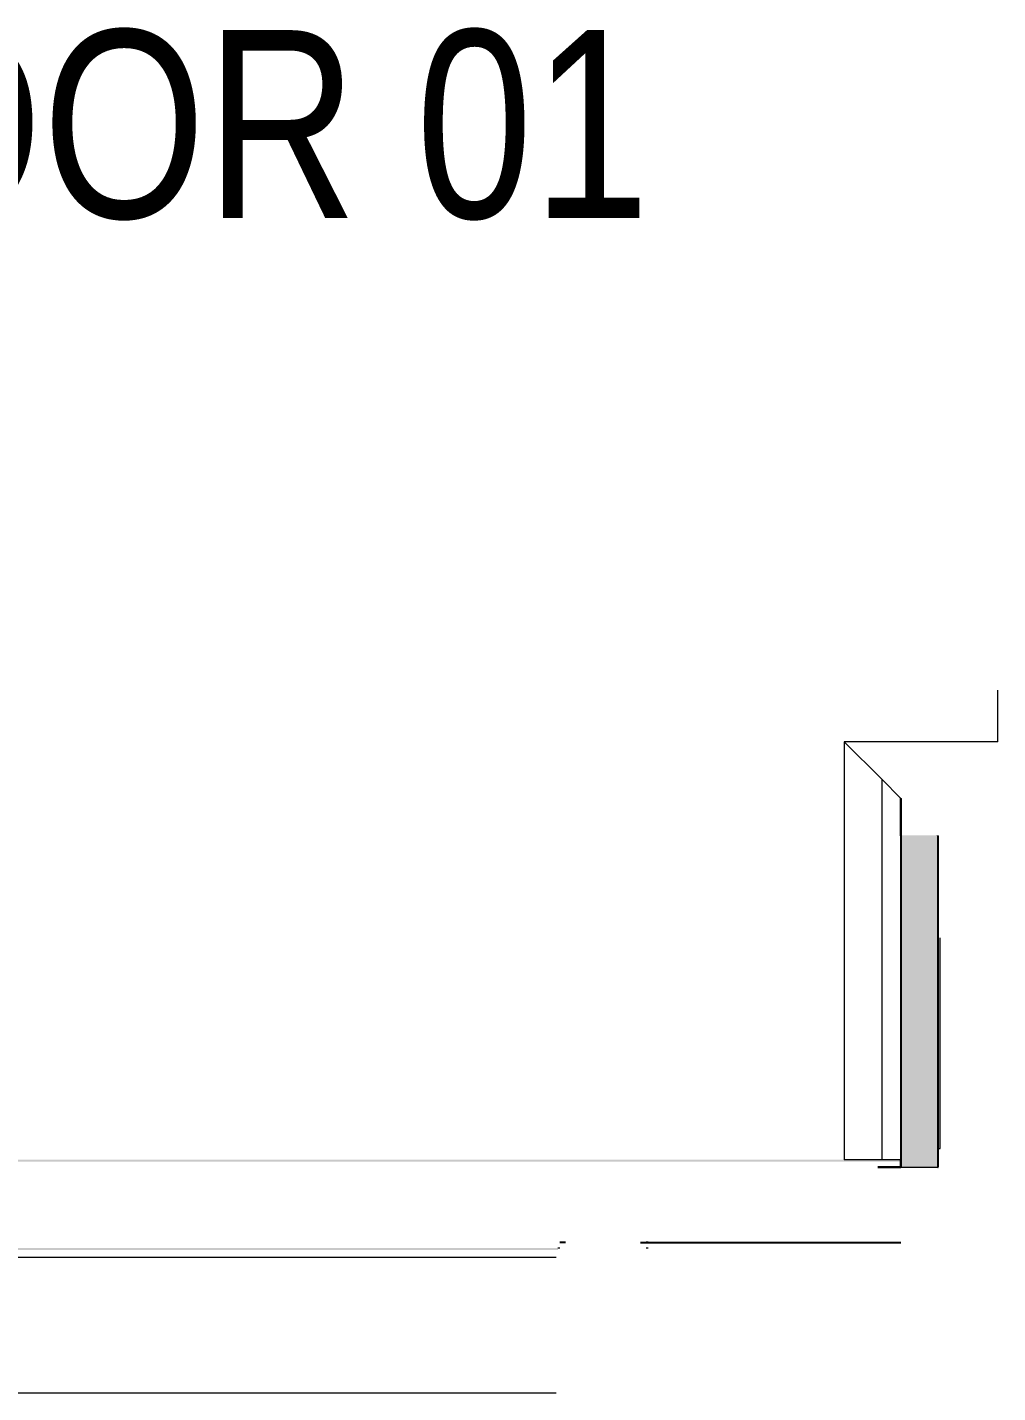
# Model space of a CAD drawing. Header units: millimetres. Extents: x -187347 to 135007, y -6415 to 292048.
# Drawn here: x -18021 to -15440, y -4945 to -1312 of the extents above; entities that cross this region are included whole.
import ezdxf

# ---------------------------------------------------------------- set-up
doc = ezdxf.new("R2010")
doc.units = ezdxf.units.MM
doc.header["$LTSCALE"] = 100
for name, color, linetype, lineweight in [('A-AREA-IDEN', 7, 'Continuous', 5), ('A-FLOR', 7, 'Continuous', 5), ('A-WALL', 7, 'Continuous', 5), ('A-WALL-FNSH', 7, 'Continuous', 5), ('A-WALL-PATT', 7, 'Continuous', 5)]:
    doc.layers.add(name, color=color, linetype=linetype, lineweight=lineweight)
doc.styles.add('Arial_40', font='arial.ttf', dxfattribs={"width": 0.8, "height": 125})

msp = doc.modelspace()

# ---------------------------------------------------------------- hatches: boundary and pattern name
at = {"layer": 'A-WALL-PATT', "true_color": 0xb8ffa6}
h = msp.add_hatch(color=71, dxfattribs=at)
h.paths.add_polyline_path([(-15697.1, -4325), (-15697.1, -3463), (-15697.9, -3463), (-15697.9, -4325)])
h.paths.add_polyline_path([(-15697.1, -3462.2), (-15697.1, -3363.8), (-15697.9, -3363.8), (-15697.9, -3462.2)])
at = {"layer": 'A-WALL-PATT'}
h = msp.add_hatch(dxfattribs=at)
h.set_pattern_fill('FP_582', color=256, angle=67.3801, style=0, pattern_type=2)
h.set_pattern_definition([(157.38, (-15617.69, -3899.937), (-50.7995, 0.0003), [13.208, -647.192]), (157.38, (-15617.69, -3849.137), (-50.79954, 0.0003), [13.208, -647.192]), (157.38, (-15617.69, -3798.337), (-50.79954, 0.0003), [13.208, -647.192]), (157.38, (-15617.69, -3747.537), (-50.79954, 0.0003), [13.208, -647.192]), (157.38, (-15617.69, -3696.737), (-50.79954, 0.0003), [13.208, -647.192]), (202.249, (-15617.69, -3857.265), (-50.8004, 0.00024), [12.075, -1195.427]), (202.249, (-15617.69, -3806.465), (-50.8004, 0.00024), [12.075, -1195.427]), (202.249, (-15617.69, -3755.665), (-50.8004, 0.00024), [12.075, -1195.427]), (202.249, (-15617.69, -3704.865), (-50.80037, 0.00024), [12.075, -1195.427]), (202.249, (-15617.69, -3654.065), (-50.80037, 0.00024), [12.075, -1195.427]), (202.249, (-15617.69, -3603.265), (-50.80037, 0.00024), [12.075, -1195.427]), (202.249, (-15617.69, -3552.465), (-50.80037, 0.00024), [12.075, -1195.427]), (202.2491, (-15617.69, -3501.665), (-50.80037, 0.00024), [12.075, -1195.427]), (202.2491, (-15617.69, -3450.865), (-50.80037, 0.00024), [12.075, -1195.427]), (337.751, (-15628.866, -3869.965), (-50.8004, -0.0005), [12.075, -1195.427]), (337.751, (-15628.866, -3819.165), (-50.8004, -0.0005), [12.075, -1195.427]), (337.751, (-15628.866, -3768.365), (-50.8004, -0.0005), [12.075, -1195.427]), (337.751, (-15628.866, -3717.565), (-50.80037, -0.0005), [12.075, -1195.427]), (337.751, (-15628.866, -3666.765), (-50.80037, -0.0005), [12.075, -1195.427]), (337.751, (-15628.867, -3615.965), (-50.80037, -0.0005), [12.075, -1195.427]), (337.751, (-15628.866, -3565.165), (-50.80037, -0.0005), [12.075, -1195.427]), (337.7511, (-15628.866, -3514.365), (-50.80037, -0.00048), [12.075, -1195.427]), (337.7511, (-15628.866, -3463.565), (-50.80037, -0.00048), [12.075, -1195.427]), (22.62, (-15629.882, -3887.745), (-50.7995, -0.00055), [13.208, -647.192]), (22.62, (-15629.882, -3836.945), (-50.79954, -0.00055), [13.208, -647.192]), (22.62, (-15629.883, -3786.145), (-50.79954, -0.00055), [13.208, -647.192]), (22.62, (-15629.882, -3735.345), (-50.79954, -0.00055), [13.208, -647.192]), (22.62, (-15629.882, -3684.545), (-50.79954, -0.00055), [13.208, -647.192]), (171.8701, (-15609.054, -3902.477), (-50.79954, -7e-05), [3.592, -355.618]), (158.198, (-15612.61, -3901.97), (-50.8005, 0.0002), [5.471, -268.095]), (158.198, (-15612.61, -3851.17), (-50.8005, 0.0002), [5.471, -268.095]), (21.801, (-15617.69, -3882.665), (-50.8005, 0.0004), [5.471, -268.095]), (21.801, (-15617.69, -3831.865), (-50.8005, 0.0004), [5.471, -268.095]), (8.1301, (-15612.61, -3880.633), (-50.79954, -0.00017), [3.592, -355.618]), (8.1301, (-15609.054, -3902.477), (-50.79954, -0.00017), [3.592, -355.618]), (26.565, (-15605.499, -3901.97), (-50.7999, -0.0005), [3.408, -110.184]), (45, (-15602.45, -3900.445), (-50.8, -0.0001), [3.592, -68.25]), (56.31, (-15599.91, -3897.905), (-50.8, -0.0005), [1.832, -181.33]), (56.31, (-15599.91, -3847.105), (-50.8, -0.0005), [1.832, -181.33]), (56.31, (-15599.91, -3796.305), (-50.8, -0.0005), [1.832, -181.33]), (71.565, (-15598.894, -3896.38), (-50.8, 0.0002), [1.676, -158.967]), (71.565, (-15598.894, -3845.58), (-50.8, 0.0002), [1.676, -158.967]), (71.565, (-15598.894, -3794.78), (-50.7998, 0.0002), [1.676, -158.967]), (71.565, (-15598.386, -3894.857), (-50.8, 0.0002), [1.676, -158.967]), (71.565, (-15598.386, -3844.057), (-50.8, 0.0002), [1.676, -158.967]), (71.565, (-15598.386, -3793.257), (-50.7998, 0.0002), [1.676, -158.967]), (90, (-15597.88, -3893.333), (-50.8, -0.0001), [4.064, -46.736]), (108.435, (-15597.88, -3889.27), (-50.8, -0.0005), [1.676, -158.967]), (108.435, (-15597.88, -3838.47), (-50.8, -0.0005), [1.676, -158.967]), (108.435, (-15597.88, -3787.67), (-50.7998, -0.0005), [1.676, -158.967]), (108.435, (-15598.386, -3887.745), (-50.8, -0.0005), [1.676, -158.967]), (108.435, (-15598.386, -3836.945), (-50.8, -0.0005), [1.676, -158.967]), (108.435, (-15598.386, -3786.145), (-50.7998, -0.0005), [1.676, -158.967]), (123.69, (-15598.894, -3886.22), (-50.8, 0.0002), [1.832, -181.33]), (123.69, (-15598.894, -3835.42), (-50.8, 0.0002), [1.832, -181.33]), (123.69, (-15598.894, -3784.62), (-50.8, 0.0002), [1.832, -181.33]), (135, (-15599.91, -3884.697), (-50.8, -0.0001), [3.592, -68.25]), (153.435, (-15602.45, -3882.157), (-50.7999, 0.0003), [3.408, -110.184]), (171.8701, (-15605.498, -3880.633), (-50.79954, -7e-05), [3.592, -355.618]), (171.8701, (-15609.054, -3877.077), (-50.79954, -7e-05), [3.592, -355.618]), (158.198, (-15612.61, -3876.569), (-50.8005, 0.0002), [5.471, -268.095]), (158.198, (-15612.61, -3825.769), (-50.8005, 0.0002), [5.471, -268.095]), (21.801, (-15617.69, -3857.265), (-50.8005, 0.0004), [5.471, -268.095]), (21.801, (-15617.69, -3806.465), (-50.8005, 0.0004), [5.471, -268.095]), (8.1301, (-15612.61, -3855.233), (-50.79954, -0.00017), [3.592, -355.618]), (8.1301, (-15609.054, -3877.077), (-50.79954, -0.00017), [3.592, -355.618]), (26.565, (-15605.498, -3876.569), (-50.7999, -0.0005), [3.408, -110.184]), (45, (-15602.45, -3875.045), (-50.8, -0.0001), [3.592, -68.25]), (56.31, (-15599.91, -3872.505), (-50.8, -0.0005), [1.832, -181.33]), (56.31, (-15599.91, -3821.705), (-50.8, -0.0005), [1.832, -181.33]), (56.31, (-15599.91, -3770.905), (-50.8, -0.0005), [1.832, -181.33]), (71.565, (-15598.894, -3870.98), (-50.8, 0.0002), [1.676, -158.967]), (71.565, (-15598.894, -3820.18), (-50.7998, 0.0002), [1.676, -158.967]), (71.565, (-15598.894, -3769.38), (-50.7998, 0.0002), [1.676, -158.967]), (71.565, (-15598.386, -3869.457), (-50.8, 0.0002), [1.676, -158.967]), (71.565, (-15598.386, -3818.657), (-50.7998, 0.0002), [1.676, -158.967]), (71.565, (-15598.386, -3767.857), (-50.7998, 0.0002), [1.676, -158.967]), (90, (-15597.88, -3867.933), (-50.8, -0.0001), [4.064, -46.736]), (108.435, (-15597.88, -3863.87), (-50.8, -0.0005), [1.676, -158.967]), (108.435, (-15597.88, -3813.07), (-50.7998, -0.0005), [1.676, -158.967]), (108.435, (-15597.878, -3762.27), (-50.7998, -0.0005), [1.676, -158.967]), (108.435, (-15598.386, -3862.345), (-50.8, -0.0005), [1.676, -158.967]), (108.435, (-15598.386, -3811.545), (-50.7998, -0.0005), [1.676, -158.967]), (108.435, (-15598.387, -3760.745), (-50.7998, -0.0005), [1.676, -158.967]), (123.69, (-15598.894, -3860.82), (-50.8, 0.0002), [1.832, -181.33]), (123.69, (-15598.894, -3810.02), (-50.8, 0.0002), [1.832, -181.33]), (123.69, (-15598.894, -3759.22), (-50.8, 0.0002), [1.832, -181.33]), (135, (-15599.91, -3859.297), (-50.8, -0.0001), [3.592, -68.25]), (153.435, (-15602.45, -3856.757), (-50.7999, 0.0003), [3.408, -110.184]), (171.8701, (-15605.498, -3855.233), (-50.79954, -7e-05), [3.592, -355.618]), (171.8701, (-15637.502, -3889.777), (-50.79954, -7e-05), [3.592, -355.618]), (153.435, (-15641.058, -3889.269), (-50.7999, 0.0003), [3.408, -110.184]), (135, (-15644.106, -3887.745), (-50.8, -0.0001), [3.592, -68.25]), (123.69, (-15646.646, -3885.205), (-50.8, 0.0002), [1.832, -181.33]), (123.69, (-15646.646, -3834.405), (-50.8, 0.0002), [1.832, -181.33]), (123.69, (-15646.646, -3783.605), (-50.8, 0.0002), [1.832, -181.33]), (108.435, (-15647.66, -3883.68), (-50.8, -0.0005), [1.676, -158.967]), (108.435, (-15647.66, -3832.88), (-50.8, -0.0005), [1.676, -158.967]), (108.435, (-15647.66, -3782.08), (-50.7998, -0.0005), [1.676, -158.967]), (108.435, (-15648.17, -3882.157), (-50.8, -0.0005), [1.676, -158.967]), (108.435, (-15648.17, -3831.357), (-50.8, -0.0005), [1.676, -158.967]), (108.435, (-15648.17, -3780.557), (-50.7998, -0.0005), [1.676, -158.967]), (90, (-15648.68, -3880.633), (-50.8, -0.0001), [4.064, -46.736]), (71.565, (-15648.68, -3876.57), (-50.8, 0.0002), [1.676, -158.967]), (71.565, (-15648.68, -3825.77), (-50.7998, 0.0002), [1.676, -158.967]), (71.565, (-15648.68, -3774.97), (-50.7998, 0.0002), [1.676, -158.967]), (71.565, (-15648.17, -3875.045), (-50.8, 0.0002), [1.676, -158.967]), (71.565, (-15648.17, -3824.245), (-50.7998, 0.0002), [1.676, -158.967]), (71.565, (-15648.17, -3773.445), (-50.7998, 0.0002), [1.676, -158.967]), (56.31, (-15647.662, -3873.52), (-50.8, -0.0005), [1.832, -181.33]), (56.31, (-15647.66, -3822.72), (-50.8, -0.0005), [1.832, -181.33]), (56.31, (-15647.662, -3771.92), (-50.8, -0.0005), [1.832, -181.33]), (45, (-15646.646, -3871.997), (-50.8, -0.0001), [3.592, -68.25]), (26.565, (-15644.106, -3869.457), (-50.7999, -0.0005), [3.408, -110.184]), (8.1301, (-15641.058, -3867.933), (-50.79954, -0.00017), [3.592, -355.618]), (8.1301, (-15637.502, -3889.777), (-50.79954, -0.00017), [3.592, -355.618]), (20.556, (-15633.946, -3889.269), (-50.8004, -0.0003), [4.34, -429.695]), (20.556, (-15633.946, -3838.47), (-50.8004, -0.0003), [4.34, -429.695]), (20.556, (-15633.946, -3787.669), (-50.8004, -0.0003), [4.34, -429.695]), (158.198, (-15628.866, -3869.965), (-50.8005, 0.0002), [5.471, -268.095]), (158.198, (-15628.866, -3819.165), (-50.8005, 0.0002), [5.471, -268.095]), (171.8701, (-15633.946, -3867.933), (-50.79954, -7e-05), [3.592, -355.618]), (90, (-15648.68, -3904), (-50.8, -0.0001), [2.032, -48.768]), (71.565, (-15648.68, -3901.97), (-50.8, 0.0002), [1.676, -158.967]), (71.565, (-15648.678, -3851.17), (-50.8, 0.0002), [1.676, -158.967]), (71.565, (-15648.68, -3800.37), (-50.7998, 0.0002), [1.676, -158.967]), (71.565, (-15648.17, -3900.445), (-50.8, 0.0002), [1.676, -158.967]), (71.565, (-15648.17, -3849.645), (-50.8, 0.0002), [1.676, -158.967]), (71.565, (-15648.17, -3798.845), (-50.7998, 0.0002), [1.676, -158.967]), (56.31, (-15647.66, -3898.92), (-50.8, -0.0005), [1.832, -181.33]), (56.31, (-15647.662, -3848.12), (-50.8, -0.0005), [1.832, -181.33]), (56.31, (-15647.66, -3797.32), (-50.8, -0.0005), [1.832, -181.33]), (45, (-15646.646, -3897.397), (-50.8, -0.0001), [3.592, -68.25]), (26.565, (-15644.106, -3894.857), (-50.7999, -0.0005), [3.408, -110.184]), (8.1301, (-15641.058, -3893.333), (-50.79954, -0.00017), [3.592, -355.618]), (159.444, (-15629.882, -3894.857), (-50.8004, 7e-05), [4.34, -429.695]), (159.444, (-15629.882, -3844.057), (-50.8004, 7e-05), [4.34, -429.695]), (159.444, (-15629.882, -3793.257), (-50.8004, 7e-05), [4.34, -429.695]), (171.8701, (-15633.946, -3893.3325), (-50.79954, -7e-05), [3.592, -355.618]), (171.8701, (-15637.502, -3864.3766), (-50.79954, -7e-05), [3.592, -355.618]), (153.435, (-15641.058, -3863.869), (-50.7999, 0.0003), [3.408, -110.184]), (135, (-15644.106, -3862.345), (-50.8, -0.0001), [3.592, -68.25]), (123.69, (-15646.646, -3859.805), (-50.8, 0.0002), [1.832, -181.33]), (123.69, (-15646.646, -3809.005), (-50.8, 0.0002), [1.832, -181.33]), (123.69, (-15646.646, -3758.205), (-50.8, 0.0002), [1.832, -181.33]), (108.435, (-15647.66, -3858.28), (-50.8, -0.0005), [1.676, -158.967]), (108.435, (-15647.66, -3807.48), (-50.7998, -0.0005), [1.676, -158.967]), (108.435, (-15647.66, -3756.68), (-50.7998, -0.0005), [1.676, -158.967]), (108.435, (-15648.17, -3856.757), (-50.8, -0.0005), [1.676, -158.967]), (108.435, (-15648.17, -3805.957), (-50.7998, -0.0005), [1.676, -158.967]), (108.435, (-15648.17, -3755.157), (-50.7998, -0.0005), [1.676, -158.967]), (90, (-15648.68, -3855.233), (-50.8, -0.0001), [2.032, -48.768]), (8.1301, (-15637.502, -3864.3766), (-50.79954, -0.00017), [3.592, -355.618]), (21.801, (-15633.946, -3863.87), (-50.8005, 0.0004), [5.471, -268.095]), (21.801, (-15633.947, -3813.07), (-50.8005, 0.0004), [5.471, -268.095])])
h.paths.add_polyline_path([(-15697.1, -4345), (-15598.7, -4345), (-15598.7, -3462.2), (-15697.1, -3462.2), (-15697.1, -4330)])
at = {"layer": 'A-WALL-PATT', "true_color": 0xb8ffa6}
msp.add_hatch(color=71, dxfattribs=at).paths.add_polyline_path([(-15597.9, -4345), (-15597.9, -3463), (-15598.7, -3463), (-15598.7, -4345)])
at = {"layer": 'A-WALL-PATT', "true_color": 0xff8040}
for points in [[(-15697.9, -4330), (-15697.1, -4330), (-15697.1, -4325), (-20182.7, -4325), (-20182.7, -4330), (-16981.7, -4330)], [(-16981.7, -4565), (-16609.9, -4565), (-16609.9, -4560), (-27339.9, -4560), (-27339.9, -4565), (-18463, -4565)]]:
    msp.add_hatch(color=11, dxfattribs=at).paths.add_polyline_path(points)

# ---------------------------------------------------------------- linework, layer by layer
at = {"layer": 'A-FLOR'}
for p, q in [((-15593.1, -4295), (-15593.1, -3734.9)), ((-15597.9, -4295), (-15593.1, -4295)), ((-16614.9, -4585), (-27309.9, -4585)), ((-26349.9, -4945), (-16614.9, -4945))]:
    msp.add_line(p, q, dxfattribs=at)
at = {"layer": 'A-WALL'}
for p, q in [((-15439.9, -3213), (-15439.9, -3075.5)), ((-15439.9, -3213), (-15439.9, -3075.5)), ((-15747.9, -3313), (-15847.9, -3213)), ((-15847.9, -3213), (-15747.9, -3313)), ((-15439.9, -3213), (-15847.9, -3213)), ((-15847.9, -3213), (-15847.9, -4325)), ((-15697.1, -3363.8), (-15747.9, -3313)), ((-15747.9, -3313), (-15697.1, -3363.8)), ((-15747.9, -3313), (-15747.9, -4325.1)), ((-15697.1, -3363), (-15697.9, -3363)), ((-15697.9, -3363), (-15697.9, -3363.8)), ((-15697.1, -4325), (-15697.9, -4325)), ((-15697.9, -4330), (-15697.1, -4330)), ((-15697.1, -4345), (-15598.7, -4345)), ((-16609.9, -4560), (-16604.9, -4560)), ((-16374.9, -4560), (-16369.9, -4560))]:
    msp.add_line(p, q, dxfattribs=at)
at = {"layer": 'A-WALL', "lineweight": 25}
for p, q in [((-15697.9, -3363.8), (-15697.9, -3462.2)), ((-15697.1, -3363.8), (-15697.9, -3363.8)), ((-15697.1, -3363.8), (-15697.1, -3363)), ((-15697.1, -3462.2), (-15697.1, -3363.8)), ((-15697.9, -3462.2), (-15697.9, -3463)), ((-15697.9, -3462.2), (-15697.1, -3462.2)), ((-15697.1, -3463), (-15697.1, -3462.2)), ((-15697.1, -3463), (-15697.1, -4325)), ((-15598.7, -3463), (-15598.7, -3462.2)), ((-15598.7, -3463), (-15598.7, -4345)), ((-15697.9, -4345), (-15759.1, -4345)), ((-15759.1, -4345), (-15697.9, -4345)), ((-15697.1, -4345), (-15697.9, -4345)), ((-15697.9, -4345), (-15697.1, -4345)), ((-15697.1, -4325), (-15697.1, -4330)), ((-15697.1, -4330), (-15697.1, -4325)), ((-15697.1, -4330), (-15697.1, -4345)), ((-15697.1, -4345), (-15697.1, -4330)), ((-15598.7, -4345), (-15597.9, -4345)), ((-16589.9, -4545), (-16604.9, -4545)), ((-16389.9, -4545), (-16369.9, -4545)), ((-16369.9, -4545), (-16374.9, -4545)), ((-16369.9, -4545), (-15759.1, -4545)), ((-15759.1, -4545), (-15697.1, -4545))]:
    msp.add_line(p, q, dxfattribs=at)
at = {"layer": 'A-WALL-FNSH'}
for p, q in [((-15697.9, -3363), (-15697.9, -3363.8)), ((-15697.9, -3462.2), (-15697.9, -3463)), ((-15697.9, -3463), (-15697.9, -4325)), ((-15597.9, -4345), (-15597.9, -3463)), ((-15697.9, -4325), (-15847.9, -4325)), ((-16374.9, -4545), (-16389.9, -4545))]:
    msp.add_line(p, q, dxfattribs=at)

# ---------------------------------------------------------------- texts
at = {"layer": 'A-AREA-IDEN', "color": 7, "insert": (-21581.7, -1319.6), "char_height": 500, "width": 5659.658, "attachment_point": 1, "style": 'Arial_40'}
msp.add_mtext('MHE CORRIDOR 01', dxfattribs=at)

doc.saveas('drawing.dxf')
